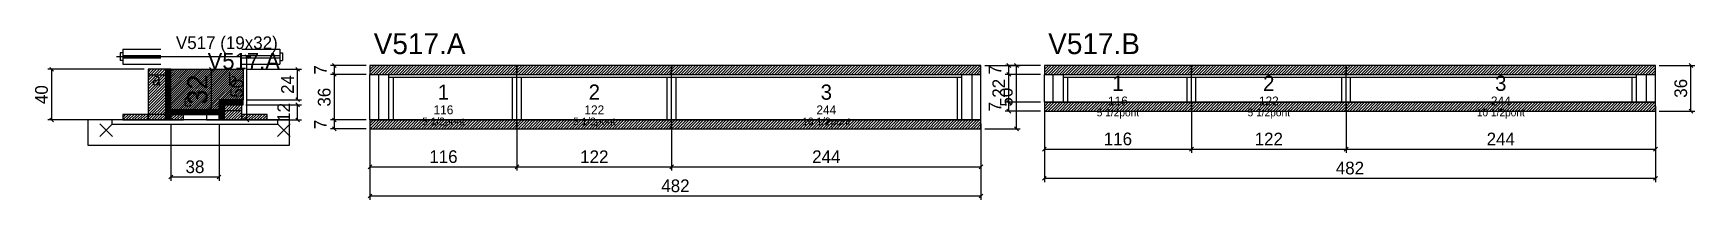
# Model space of a CAD drawing. Extents: x -69 to 1242, y -99 to 32.
import ezdxf
from ezdxf.enums import TextEntityAlignment as Align

# ---------------------------------------------------------------- set-up
doc = ezdxf.new("R2010")
doc.units = 0
for name, color, linetype in [('5', 5, 'Continuous'), ('barrote', 126, 'Continuous'), ('CONCRETO', 251, 'Continuous'), ('COTA', 241, 'Continuous'), ('Cota Seção (2x)', 241, 'Continuous'), ('detalhes', 7, 'Continuous'), ('Hachura', 251, 'Continuous'), ('Madeira', 126, 'Continuous'), ('NOMENCLATURA', 7, 'Continuous'), ('Painéis', 200, 'Continuous'), ('presilha', 224, 'Continuous'), ('SARR_2.2x7', 40, 'Continuous'), ('SARR_3.5x7', 81, 'Continuous'), ('SCO-___-LAJ', 224, 'Continuous'), ('TENSOR', 224, 'Continuous'), ('texto', 7, 'Continuous'), ('Texto Seção', 7, 'Continuous')]:
    doc.layers.add(name, color=color, linetype=linetype)
doc.dimstyles.new('PAINEL', dxfattribs={"dimtxt": 10, "dimasz": 3, "dimexe": 3, "dimexo": 3, "dimgap": 3, "dimtad": 1, "dimblk": 'OBLIQUE', "dimblk1": 'OBLIQUE', "dimcen": 2.5, "dimclrd": 4, "dimclre": 4, "dimclrt": 240, "dimazin": 3, "dimtfac": 1, "dimtmove": 0, "dimatfit": 3})
doc.dimstyles.new('SECAO2X', dxfattribs={"dimtxt": 16, "dimasz": 3, "dimexe": 3, "dimexo": 3, "dimgap": 3, "dimtad": 1, "dimblk": 'OBLIQUE', "dimblk1": 'OBLIQUE', "dimcen": 2.5, "dimclrd": 4, "dimclre": 4, "dimclrt": 240, "dimazin": 3, "dimtfac": 1, "dimtmove": 0, "dimatfit": 3})

# ---------------------------------------------------------------- blocks, each defined once
blk = doc.blocks.new('_OBLIQUE')
at = {"color": 0, "linetype": 'BYBLOCK'}
blk.add_line((-0.5, -0.5), (0.5, 0.5), dxfattribs=at)

msp = doc.modelspace()

# ---------------------------------------------------------------- hatches: boundary and pattern name
at = {"layer": 'COTA'}
h = msp.add_hatch(dxfattribs=at)
h.set_pattern_fill('ANSI31', scale=0.4)
h.paths.add_polyline_path([(40, -28), (40, 4), (97, 4), (97, -20), (78, -20), (78, -28)])
h = msp.add_hatch(dxfattribs=at)
h.set_pattern_fill('ANSI31', scale=0.5)
h.paths.add_polyline_path([(197, 0), (313, 0), (313, 7), (197, 7)])
h = msp.add_hatch(dxfattribs=at)
h.set_pattern_fill('ANSI31', scale=0.5)
h.paths.add_polyline_path([(313, 0), (435, 0), (435, 7), (313, 7)])
h = msp.add_hatch(dxfattribs=at)
h.set_pattern_fill('ANSI31', scale=0.5)
h.paths.add_polyline_path([(435, 0), (679, 0), (679, 7), (435, 7)])
h = msp.add_hatch(dxfattribs=at)
h.set_pattern_fill('ANSI31', scale=0.5)
h.paths.add_polyline_path([(729, 0), (845, 0), (845, 7), (729, 7)])
h = msp.add_hatch(dxfattribs=at)
h.set_pattern_fill('ANSI31', scale=0.5)
h.paths.add_polyline_path([(845, 0), (967, 0), (967, 7), (845, 7)])
h = msp.add_hatch(dxfattribs=at)
h.set_pattern_fill('ANSI31', scale=0.5)
h.paths.add_polyline_path([(967, 0), (1211, 0), (1211, 7), (967, 7)])
h = msp.add_hatch(dxfattribs=at)
h.set_pattern_fill('ANSI31', scale=0.5)
h.paths.add_polyline_path([(729, -29), (845, -29), (845, -22), (729, -22)])
h = msp.add_hatch(dxfattribs=at)
h.set_pattern_fill('ANSI31', scale=0.5)
h.paths.add_polyline_path([(845, -29), (967, -29), (967, -22), (845, -22)])
h = msp.add_hatch(dxfattribs=at)
h.set_pattern_fill('ANSI31', scale=0.5)
h.paths.add_polyline_path([(967, -29), (1211, -29), (1211, -22), (967, -22)])
h = msp.add_hatch(dxfattribs=at)
h.set_pattern_fill('ANSI31', scale=0.5)
h.paths.add_polyline_path([(197, -43), (313, -43), (313, -36), (197, -36)])
h = msp.add_hatch(dxfattribs=at)
h.set_pattern_fill('ANSI31', scale=0.5)
h.paths.add_polyline_path([(313, -43), (435, -43), (435, -36), (313, -36)])
h = msp.add_hatch(dxfattribs=at)
h.set_pattern_fill('ANSI31', scale=0.5)
h.paths.add_polyline_path([(435, -43), (679, -43), (679, -36), (435, -36)])
at = {"layer": 'Hachura'}
h = msp.add_hatch(dxfattribs=at)
h.set_pattern_fill('ANSI31', scale=0.5)
h.paths.add_polyline_path([(22, -36), (36, -36), (36, 4), (22, 4)])
h = msp.add_hatch(dxfattribs=at)
h.set_pattern_fill('ANSI31', scale=0.5)
h.paths.add_polyline_path([(22, -0.4), (36, -0.4), (36, 4), (22, 4)])
h = msp.add_hatch(dxfattribs=at)
h.set_pattern_fill('SOLID')
h.paths.add_polyline_path([(36, -36), (40, -36), (40, 4), (36, 4)])
h = msp.add_hatch(dxfattribs=at)
h.set_pattern_fill('SOLID')
h.paths.add_polyline_path([(78, -24), (97, -24), (97, -20), (78, -20)])
h = msp.add_hatch(dxfattribs=at)
h.set_pattern_fill('SOLID')
h.paths.add_polyline_path([(78, -36), (82, -36), (82, -24), (78, -24)])
h = msp.add_hatch(dxfattribs=at)
h.set_pattern_fill('ANSI31', scale=0.5)
h.paths.add_polyline_path([(82, -36), (96, -36), (96, -24), (82, -24)])
h = msp.add_hatch(dxfattribs=at)
h.set_pattern_fill('ANSI31', scale=0.5)
h.paths.add_polyline_path([(82, -28.4), (96, -28.4), (96, -24), (82, -24)])
h = msp.add_hatch(dxfattribs=at)
h.set_pattern_fill('ANSI31', scale=0.5)
h.paths.add_polyline_path([(2, -36), (22, -36), (22, -31.6), (2, -31.6)])
h = msp.add_hatch(dxfattribs=at)
h.set_pattern_fill('SOLID')
h.paths.add_polyline_path([(40, -31.6), (78, -31.6), (78, -28), (40, -28)])
h = msp.add_hatch(dxfattribs=at)
h.set_pattern_fill('ANSI31', scale=0.5)
h.paths.add_polyline_path([(40, -36), (50, -36), (50, -31.6), (40, -31.6)])
h = msp.add_hatch(dxfattribs=at)
h.set_pattern_fill('ANSI31', scale=0.5)
h.paths.add_polyline_path([(96, -36), (116, -36), (116, -31.6), (96, -31.6)])

# ---------------------------------------------------------------- linework, layer by layer
for p, q in [((0, 17), (0, 11)), ((2, 17), (0, 17)), ((2, 20), (32, 20)), ((2, 20), (2, 8)), ((2, 15), (32, 15)), ((96, 20), (126, 20)), ((96, 15), (126, 15)), ((126, 20), (126, 8)), ((126, 17), (128, 17)), ((128, 17), (128, 11)), ((2, 11), (0, 11)), ((2, 13), (32, 13)), ((2, 8), (32, 8)), ((96, 13), (126, 13)), ((96, 8), (126, 8)), ((126, 11), (128, 11))]:
    msp.add_line(p, q)
at = {"layer": 'barrote'}
msp.add_lwpolyline([(-25.5, -56), (133.5, -56), (133.5, -36), (-25.5, -36)], close=True, dxfattribs=at)
at = {"layer": 'CONCRETO'}
msp.add_lwpolyline([(40, -28), (40, 4), (97, 4), (97, -20), (78, -20), (78, -28)], close=True, dxfattribs=at)
at = {"layer": 'Madeira'}
for points in [[(22, -36), (36, -36), (36, 4), (22, 4)], [(22, -0.4), (36, -0.4), (36, 4), (22, 4)], [(82, -36), (96, -36), (96, -24), (82, -24)], [(82, -28.4), (96, -28.4), (96, -24), (82, -24)], [(2, -36), (22, -36), (22, -31.6), (2, -31.6)], [(22, -36), (36, -36), (36, -31.6), (22, -31.6)], [(40, -36), (50, -36), (50, -31.6), (40, -31.6)], [(68, -36), (78, -36), (78, -31.6), (68, -31.6)], [(96, -36), (116, -36), (116, -31.6), (96, -31.6)]]:
    msp.add_lwpolyline(points, close=True, dxfattribs=at)
at = {"layer": 'Painéis'}
for p, q in [((197, 0), (313, 0)), ((197, -36), (197, 0)), ((313, -36), (313, 0)), ((313, -36), (313, 0)), ((313, 0), (435, 0)), ((313, -36), (313, 0)), ((435, -36), (435, 0)), ((435, -36), (435, 0)), ((435, 0), (679, 0)), ((435, -36), (435, 0)), ((679, -36), (679, 0)), ((729, 0), (845, 0)), ((729, -22), (729, 0)), ((845, -22), (845, 0)), ((845, -22), (845, 0)), ((845, 0), (967, 0)), ((845, -22), (845, 0)), ((967, -22), (967, 0)), ((967, -22), (967, 0)), ((967, 0), (1211, 0)), ((967, -22), (967, 0)), ((1211, -22), (1211, 0)), ((729, -22), (845, -22)), ((845, -22), (967, -22)), ((967, -22), (1211, -22)), ((197, -36), (313, -36)), ((313, -36), (435, -36)), ((435, -36), (679, -36))]:
    msp.add_line(p, q, dxfattribs=at)
for points in [[(36, -36), (40, -36), (40, 4), (36, 4)], [(78, -24), (97, -24), (97, -20), (78, -20)], [(78, -36), (82, -36), (82, -24), (78, -24)], [(40, -31.6), (78, -31.6), (78, -28), (40, -28)]]:
    msp.add_lwpolyline(points, close=True, dxfattribs=at)
at = {"layer": 'presilha'}
for p, q in [((-16, -49), (-6, -39)), ((-16, -39), (-6, -49)), ((124, -49), (134, -39)), ((124, -39), (134, -49))]:
    msp.add_line(p, q, dxfattribs=at)
at = {"layer": 'SARR_2.2x7'}
for p, q in [((204, -36), (204, 0)), ((672, -36), (672, 0)), ((736, -22), (736, 0)), ((1204, -22), (1204, 0)), ((212, -2.2), (313, -2.2)), ((313, -2.2), (435, -2.2)), ((435, -2.2), (664, -2.2)), ((744, -2.2), (845, -2.2)), ((845, -2.2), (967, -2.2)), ((967, -2.2), (1196, -2.2))]:
    msp.add_line(p, q, dxfattribs=at)
at = {"layer": 'SARR_3.5x7'}
for p, q in [((212, -36), (212, 0)), ((313, -36), (313, 0)), ((313, -36), (313, 0)), ((435, -36), (435, 0)), ((435, -36), (435, 0)), ((664, -36), (664, 0)), ((744, -22), (744, 0)), ((845, -22), (845, 0)), ((845, -22), (845, 0)), ((967, -22), (967, 0)), ((967, -22), (967, 0)), ((1196, -22), (1196, 0)), ((215.5, -36), (215.5, -2.2)), ((309.5, -36), (309.5, -2.2)), ((316.5, -36), (316.5, -2.2)), ((431.5, -36), (431.5, -2.2)), ((438.5, -36), (438.5, -2.2)), ((660.5, -36), (660.5, -2.2)), ((747.5, -22), (747.5, -2.2)), ((841.5, -22), (841.5, -2.2)), ((848.5, -22), (848.5, -2.2)), ((963.5, -22), (963.5, -2.2)), ((970.5, -22), (970.5, -2.2)), ((1192.5, -22), (1192.5, -2.2)), ((744, -22), (747.5, -22)), ((841.5, -22), (845, -22)), ((845, -22), (848.5, -22)), ((963.5, -22), (967, -22)), ((967, -22), (970.5, -22)), ((1192.5, -22), (1196, -22)), ((212, -36), (215.5, -36)), ((309.5, -36), (313, -36)), ((313, -36), (316.5, -36)), ((431.5, -36), (435, -36)), ((435, -36), (438.5, -36)), ((660.5, -36), (664, -36))]:
    msp.add_line(p, q, dxfattribs=at)
at = {"layer": 'SCO-___-LAJ'}
for points in [[(197, 0), (313, 0), (313, 7), (197, 7)], [(313, 0), (435, 0), (435, 7), (313, 7)], [(435, 0), (679, 0), (679, 7), (435, 7)], [(729, 0), (845, 0), (845, 7), (729, 7)], [(845, 0), (967, 0), (967, 7), (845, 7)], [(967, 0), (1211, 0), (1211, 7), (967, 7)], [(729, -29), (845, -29), (845, -22), (729, -22)], [(845, -29), (967, -29), (967, -22), (845, -22)], [(967, -29), (1211, -29), (1211, -22), (967, -22)], [(-6.5, -39.2), (124.5, -39.2), (124.5, -36), (-6.5, -36)], [(197, -43), (313, -43), (313, -36), (197, -36)], [(313, -43), (435, -43), (435, -36), (313, -36)], [(435, -43), (679, -43), (679, -36), (435, -36)]]:
    msp.add_lwpolyline(points, close=True, dxfattribs=at)
at = {"layer": 'TENSOR'}
msp.add_line((-3, 14), (95, 14), dxfattribs=at)

# ---------------------------------------------------------------- texts
at = {"layer": '5'}
for s, height, p in [('1', 12, (255, -14)), ('2', 12, (374, -14)), ('3', 12, (557, -14)), ('1', 12, (787, -7)), ('2', 12, (906, -7)), ('3', 12, (1089, -7)), ('116', 7, (255, -28)), ('122', 7, (374, -28)), ('244', 7, (557, -28)), ('116', 7, (787, -21)), ('122', 7, (906, -21)), ('244', 7, (1089, -21))]:
    msp.add_text(s, height=height, dxfattribs=at).set_placement(p, align=Align.MIDDLE_CENTER)
at = {"layer": 'detalhes'}
for s, p in [('b', (85, -8.7)), ('a', (25, -8.7)), ('c', (50, -25.5))]:
    msp.add_text(s, height=9.6, dxfattribs=at).set_placement(p)
at = {"layer": 'NOMENCLATURA'}
for s, p in [('V517.A', (200, 16)), ('V517.B', (732, 16))]:
    msp.add_text(s, height=16.5, dxfattribs=at).set_placement(p)
at = {"layer": 'texto', "char_height": 6, "attachment_point": 5}
for s, insert in [('5 1/2pont', (255, -38)), ('5 1/2pont', (374, -38)), ('10 1/2pont', (557, -38)), ('5 1/2pont', (787, -31)), ('5 1/2pont', (906, -31)), ('10 1/2pont', (1089, -31))]:
    msp.add_mtext(s, dxfattribs=dict(at, insert=insert))
at = {"layer": 'Texto Seção'}
for s, height, p in [('V517 (19x32)', 10, (44, 20)), ('V517.A', 13, (69, 4))]:
    msp.add_text(s, height=height, dxfattribs=at).set_placement(p)

# ---------------------------------------------------------------- dimensions: what is measured, and where the dimension line sits
at = {"layer": 'COTA'}
for base, p1, p2 in [((100, -36), (96, -36), (96, 14)), ((-54, -36), (2, -36), (22, 4)), ((140, -20), (97, -20), (97, 4)), ((169, 0), (197, 0), (197, 7)), ((169, -36), (197, -36), (197, 0)), ((707, -43), (679, -43), (679, 7)), ((701, 0), (729, 0), (729, 7)), ((701, -22), (729, -22), (729, 0)), ((1239, -29), (1211, -29), (1211, 7)), ((140, -36), (96, -36), (96, -24)), ((701, -29), (729, -29), (729, -22)), ((169, -43), (197, -43), (197, -36))]:
    msp.add_linear_dim(base=base, p1=p1, p2=p2, angle=90, dimstyle='PAINEL', dxfattribs=at).render()
for base, p1, p2 in [((729, -59), (729, -22), (845, -22)), ((729, -82), (729, -22), (1211, -22)), ((845, -59), (845, -22), (967, -22)), ((967, -59), (967, -22), (1211, -22)), ((40, -81), (40, -36), (78, -36)), ((197, -73), (197, -36), (313, -36)), ((197, -96), (197, -36), (679, -36)), ((313, -73), (313, -36), (435, -36)), ((435, -73), (435, -36), (679, -36))]:
    msp.add_linear_dim(base=base, p1=p1, p2=p2, dimstyle='PAINEL', dxfattribs=at).render()
at = {"layer": 'Cota Seção (2x)'}
msp.add_linear_dim(base=(72, -28), p1=(40, -28), p2=(40, 4), angle=90, dimstyle='SECAO2X', dxfattribs=at).render()

doc.saveas('drawing.dxf')
